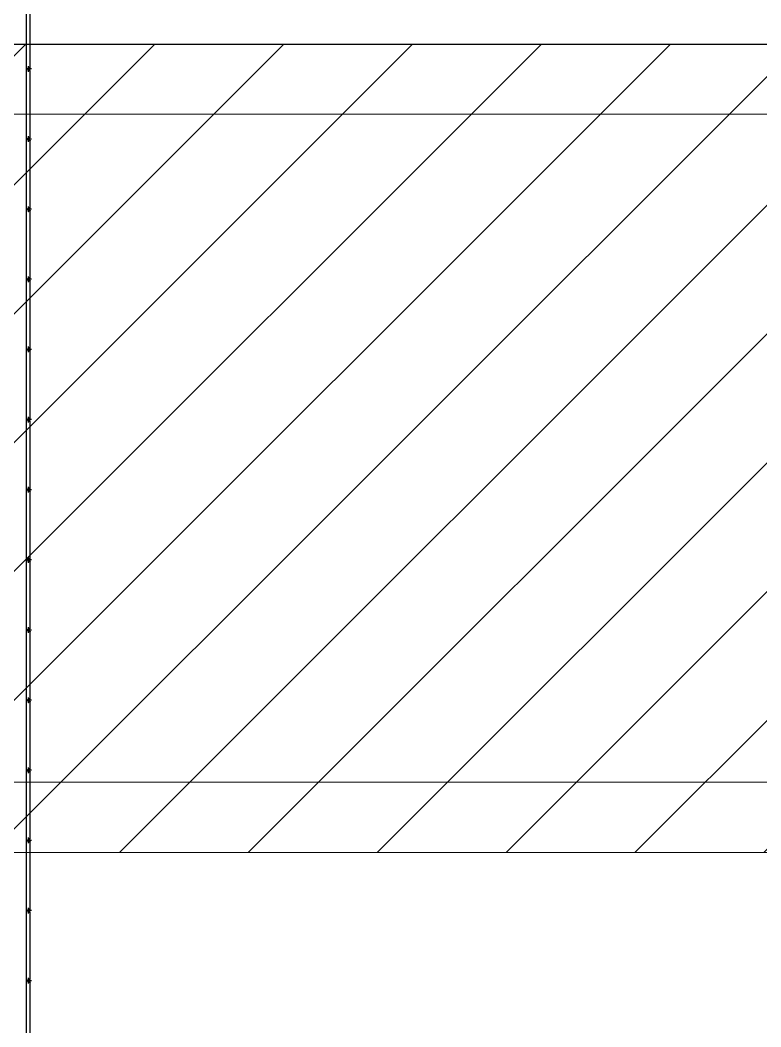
# Model space of a CAD drawing. Extents: x -15449 to 568150, y -1239737 to 53667.
# Drawn here: x 15355.75 to 15364.78, y 7578.45 to 7590.73 of the extents above; entities that cross this region are included whole.
import ezdxf

# ---------------------------------------------------------------- set-up
doc = ezdxf.new("R2010")
doc.units = 0
doc.header["$LTSCALE"] = 8
doc.linetypes.add('X-F10A-LAY-S0-00-ASITE-001_EXTG_ROOF$0$X-IMFT-ROAD$0$HIDDEN2', pattern=[0.1875, 0.125, -0.0625])
doc.layers.get('0').update_dxf_attribs({"color": 1, "linetype": 'CONTINUOUS'})
doc.layers.add('A-REV-5', color=7, linetype='CONTINUOUS', true_color=0xff2300)
doc.layers.add('KEY PLANE', color=8, linetype='CONTINUOUS')
doc.layers.add('Title Blocks', color=255, linetype='CONTINUOUS', lineweight=9)

# ---------------------------------------------------------------- blocks, each defined once
blk = doc.blocks.new('key plane')
at = {"layer": 'A-REV-5'}
h = blk.add_hatch(dxfattribs=at)
h.set_pattern_fill('ANSI31', color=256, scale=1022.490742)
h.set_pattern_definition([(44.999975, (-22981930.2, -2451526), (-2295.5562, 2295.5582), [])])
h.paths.add_polyline_path([(64439, -108112), (107279, -108112), (107279, -136911), (64439, -136911)])
at = {"layer": 'KEY PLANE'}
h = blk.add_hatch(dxfattribs=at)
h.set_pattern_fill('ANSI31', color=256, angle=90, style=0)
h.set_pattern_definition([(134.999977, (72089.4248, -118769.8707), (-2.2450649, -2.2450631), [])])
h.paths.add_polyline_path([(66432, -109021), (66432, -109016, -0.856349), (66432, -108952), (66432, -108947, 0.874475)])
h.paths.add_polyline_path([(66442, -108947, 0.033445), (66437, -108946, 0.033445), (66432, -108947), (66432, -108952, -0.038634), (66437, -108951, -0.038634), (66442, -108952)])
h.paths.add_polyline_path([(66442, -108947), (66442, -108952, -0.856349), (66442, -109016), (66442, -109021, 0.874475)])
h.paths.add_polyline_path([(66437, -109021, 0.033445), (66442, -109021), (66442, -109016, -0.038634), (66437, -109016, -0.038634), (66432, -109016), (66432, -109021, 0.033445)])
h = blk.add_hatch(dxfattribs=at)
h.set_pattern_fill('LINE', color=256, scale=19.990854, style=0)
h.set_pattern_definition([(359.9999768, (50922.4334, -221965.446), (1.01e-06, 2.498856773), [])])
h.paths.add_polyline_path([(66442, -109042, -0.027911), (66442, -109042), (66433, -109042, -0.039501), (66432, -109042), (66432, -109062), (66442, -109062)])
h = blk.add_hatch(dxfattribs=at)
h.set_pattern_fill('ANSI31', color=256, angle=90, style=0)
h.set_pattern_definition([(134.999977, (72089.4238, -121269.8707), (-2.2450649, -2.2450631), [])])
h.paths.add_polyline_path([(66432, -111521), (66432, -111516, -0.856349), (66432, -111452), (66432, -111447, 0.874475)])
h.paths.add_polyline_path([(66442, -111447, 0.033445), (66437, -111446, 0.033445), (66432, -111447), (66432, -111452, -0.038634), (66437, -111451, -0.038634), (66442, -111452)])
h.paths.add_polyline_path([(66442, -111447), (66442, -111452, -0.856349), (66442, -111516), (66442, -111521, 0.874475)])
h.paths.add_polyline_path([(66437, -111521, 0.033445), (66442, -111521), (66442, -111516, -0.038634), (66437, -111516, -0.038634), (66432, -111516), (66432, -111521, 0.033445)])
h = blk.add_hatch(dxfattribs=at)
h.set_pattern_fill('LINE', color=256, scale=19.990854, style=0)
h.set_pattern_definition([(359.9999768, (50922.4324, -224465.446), (1.01e-06, 2.498856773), [])])
h.paths.add_polyline_path([(66442, -111542, -0.027911), (66442, -111542), (66433, -111542, -0.039501), (66432, -111542), (66432, -111562), (66442, -111562)])
h = blk.add_hatch(dxfattribs=at)
h.set_pattern_fill('ANSI31', color=256, angle=90, style=0)
h.set_pattern_definition([(134.999977, (72089.4228, -123769.8707), (-2.2450649, -2.2450631), [])])
h.paths.add_polyline_path([(66432, -114021), (66432, -114016, -0.856349), (66432, -113952), (66432, -113947, 0.874475)])
h.paths.add_polyline_path([(66442, -113947, 0.033445), (66437, -113946, 0.033445), (66432, -113947), (66432, -113952, -0.038634), (66437, -113951, -0.038634), (66442, -113952)])
h.paths.add_polyline_path([(66442, -113947), (66442, -113952, -0.856349), (66442, -114016), (66442, -114021, 0.874475)])
h.paths.add_polyline_path([(66437, -114021, 0.033445), (66442, -114021), (66442, -114016, -0.038634), (66437, -114016, -0.038634), (66432, -114016), (66432, -114021, 0.033445)])
h = blk.add_hatch(dxfattribs=at)
h.set_pattern_fill('LINE', color=256, scale=19.990854, style=0)
h.set_pattern_definition([(359.9999768, (50922.4314, -226965.446), (1.01e-06, 2.498856773), [])])
h.paths.add_polyline_path([(66442, -114042, -0.027911), (66442, -114042), (66433, -114042, -0.039501), (66432, -114042), (66432, -114062), (66442, -114062)])
h = blk.add_hatch(dxfattribs=at)
h.set_pattern_fill('ANSI31', color=256, angle=90, style=0)
h.set_pattern_definition([(134.999977, (72089.4218, -126269.8707), (-2.2450649, -2.2450631), [])])
h.paths.add_polyline_path([(66432, -116521), (66432, -116516, -0.856349), (66432, -116452), (66432, -116447, 0.874475)])
h.paths.add_polyline_path([(66442, -116447, 0.033445), (66437, -116446, 0.033445), (66432, -116447), (66432, -116452, -0.038634), (66437, -116451, -0.038634), (66442, -116452)])
h.paths.add_polyline_path([(66442, -116447), (66442, -116452, -0.856349), (66442, -116516), (66442, -116521, 0.874475)])
h.paths.add_polyline_path([(66437, -116521, 0.033445), (66442, -116521), (66442, -116516, -0.038634), (66437, -116516, -0.038634), (66432, -116516), (66432, -116521, 0.033445)])
h = blk.add_hatch(dxfattribs=at)
h.set_pattern_fill('LINE', color=256, scale=19.990854, style=0)
h.set_pattern_definition([(359.9999768, (50922.4304, -229465.446), (1.01e-06, 2.498856773), [])])
h.paths.add_polyline_path([(66442, -116542, -0.027911), (66442, -116542), (66433, -116542, -0.039501), (66432, -116542), (66432, -116562), (66442, -116562)])
h = blk.add_hatch(dxfattribs=at)
h.set_pattern_fill('ANSI31', color=256, angle=90, style=0)
h.set_pattern_definition([(134.999977, (72089.4208, -128769.8707), (-2.2450649, -2.2450631), [])])
h.paths.add_polyline_path([(66432, -119021), (66432, -119016, -0.856349), (66432, -118952), (66432, -118947, 0.874475)])
h.paths.add_polyline_path([(66442, -118947, 0.033445), (66437, -118946, 0.033445), (66432, -118947), (66432, -118952, -0.038634), (66437, -118951, -0.038634), (66442, -118952)])
h.paths.add_polyline_path([(66442, -118947), (66442, -118952, -0.856349), (66442, -119016), (66442, -119021, 0.874475)])
h.paths.add_polyline_path([(66437, -119021, 0.033445), (66442, -119021), (66442, -119016, -0.038634), (66437, -119016, -0.038634), (66432, -119016), (66432, -119021, 0.033445)])
h = blk.add_hatch(dxfattribs=at)
h.set_pattern_fill('LINE', color=256, scale=19.990854, style=0)
h.set_pattern_definition([(359.9999768, (50922.4294, -231965.446), (1.01e-06, 2.498856773), [])])
h.paths.add_polyline_path([(66442, -119042, -0.027911), (66442, -119042), (66433, -119042, -0.039501), (66432, -119042), (66432, -119062), (66442, -119062)])
h = blk.add_hatch(dxfattribs=at)
h.set_pattern_fill('ANSI31', color=256, angle=90, style=0)
h.set_pattern_definition([(134.999977, (72089.4197, -131269.8707), (-2.2450649, -2.2450631), [])])
h.paths.add_polyline_path([(66432, -121521), (66432, -121516, -0.856349), (66432, -121452), (66432, -121447, 0.874475)])
h.paths.add_polyline_path([(66442, -121447, 0.033445), (66437, -121446, 0.033445), (66432, -121447), (66432, -121452, -0.038634), (66437, -121451, -0.038634), (66442, -121452)])
h.paths.add_polyline_path([(66442, -121447), (66442, -121452, -0.856349), (66442, -121516), (66442, -121521, 0.874475)])
h.paths.add_polyline_path([(66437, -121521, 0.033445), (66442, -121521), (66442, -121516, -0.038634), (66437, -121516, -0.038634), (66432, -121516), (66432, -121521, 0.033445)])
h = blk.add_hatch(dxfattribs=at)
h.set_pattern_fill('LINE', color=256, scale=19.990854, style=0)
h.set_pattern_definition([(359.9999768, (50922.4283, -234465.446), (1.01e-06, 2.498856773), [])])
h.paths.add_polyline_path([(66442, -121542, -0.027911), (66442, -121542), (66433, -121542, -0.039501), (66432, -121542), (66432, -121562), (66442, -121562)])
h = blk.add_hatch(dxfattribs=at)
h.set_pattern_fill('ANSI31', color=256, angle=90, style=0)
h.set_pattern_definition([(134.999977, (72089.4187, -133769.8707), (-2.2450649, -2.2450631), [])])
h.paths.add_polyline_path([(66432, -124021), (66432, -124016, -0.856349), (66432, -123952), (66432, -123947, 0.874475)])
h.paths.add_polyline_path([(66442, -123947, 0.033445), (66437, -123946, 0.033445), (66432, -123947), (66432, -123952, -0.038634), (66437, -123951, -0.038634), (66442, -123952)])
h.paths.add_polyline_path([(66442, -123947), (66442, -123952, -0.856349), (66442, -124016), (66442, -124021, 0.874475)])
h.paths.add_polyline_path([(66437, -124021, 0.033445), (66442, -124021), (66442, -124016, -0.038634), (66437, -124016, -0.038634), (66432, -124016), (66432, -124021, 0.033445)])
h = blk.add_hatch(dxfattribs=at)
h.set_pattern_fill('LINE', color=256, scale=19.990854, style=0)
h.set_pattern_definition([(359.9999768, (50922.4273, -236965.446), (1.01e-06, 2.498856773), [])])
h.paths.add_polyline_path([(66442, -124042, -0.027911), (66442, -124042), (66433, -124042, -0.039501), (66432, -124042), (66432, -124062), (66442, -124062)])
h = blk.add_hatch(dxfattribs=at)
h.set_pattern_fill('ANSI31', color=256, angle=90, style=0)
h.set_pattern_definition([(134.999977, (72089.4177, -136269.8707), (-2.2450649, -2.2450631), [])])
h.paths.add_polyline_path([(66432, -126521), (66432, -126516, -0.856349), (66432, -126452), (66432, -126447, 0.874475)])
h.paths.add_polyline_path([(66442, -126447, 0.033445), (66437, -126446, 0.033445), (66432, -126447), (66432, -126452, -0.038634), (66437, -126451, -0.038634), (66442, -126452)])
h.paths.add_polyline_path([(66442, -126447), (66442, -126452, -0.856349), (66442, -126516), (66442, -126521, 0.874475)])
h.paths.add_polyline_path([(66437, -126521, 0.033445), (66442, -126521), (66442, -126516, -0.038634), (66437, -126516, -0.038634), (66432, -126516), (66432, -126521, 0.033445)])
h = blk.add_hatch(dxfattribs=at)
h.set_pattern_fill('LINE', color=256, scale=19.990854, style=0)
h.set_pattern_definition([(359.9999768, (50922.4263, -239465.446), (1.01e-06, 2.498856773), [])])
h.paths.add_polyline_path([(66442, -126542, -0.027911), (66442, -126542), (66433, -126542, -0.039501), (66432, -126542), (66432, -126562), (66442, -126562)])
h = blk.add_hatch(dxfattribs=at)
h.set_pattern_fill('ANSI31', color=256, angle=90, style=0)
h.set_pattern_definition([(134.999977, (72089.4167, -138769.8707), (-2.2450649, -2.2450631), [])])
h.paths.add_polyline_path([(66432, -129021), (66432, -129016, -0.856349), (66432, -128952), (66432, -128947, 0.874475)])
h.paths.add_polyline_path([(66442, -128947, 0.033445), (66437, -128946, 0.033445), (66432, -128947), (66432, -128952, -0.038634), (66437, -128951, -0.038634), (66442, -128952)])
h.paths.add_polyline_path([(66442, -128947), (66442, -128952, -0.856349), (66442, -129016), (66442, -129021, 0.874475)])
h.paths.add_polyline_path([(66437, -129021, 0.033445), (66442, -129021), (66442, -129016, -0.038634), (66437, -129016, -0.038634), (66432, -129016), (66432, -129021, 0.033445)])
h = blk.add_hatch(dxfattribs=at)
h.set_pattern_fill('LINE', color=256, scale=19.990854, style=0)
h.set_pattern_definition([(359.9999768, (50922.4253, -241965.446), (1.01e-06, 2.498856773), [])])
h.paths.add_polyline_path([(66442, -129042, -0.027911), (66442, -129042), (66433, -129042, -0.039501), (66432, -129042), (66432, -129062), (66442, -129062)])
h = blk.add_hatch(dxfattribs=at)
h.set_pattern_fill('ANSI31', color=256, angle=90, style=0)
h.set_pattern_definition([(134.999977, (72089.4157, -141269.8707), (-2.2450649, -2.2450631), [])])
h.paths.add_polyline_path([(66432, -131521), (66432, -131516, -0.856349), (66432, -131452), (66432, -131447, 0.874475)])
h.paths.add_polyline_path([(66442, -131447, 0.033445), (66437, -131446, 0.033445), (66432, -131447), (66432, -131452, -0.038634), (66437, -131451, -0.038634), (66442, -131452)])
h.paths.add_polyline_path([(66442, -131447), (66442, -131452, -0.856349), (66442, -131516), (66442, -131521, 0.874475)])
h.paths.add_polyline_path([(66437, -131521, 0.033445), (66442, -131521), (66442, -131516, -0.038634), (66437, -131516, -0.038634), (66432, -131516), (66432, -131521, 0.033445)])
h = blk.add_hatch(dxfattribs=at)
h.set_pattern_fill('LINE', color=256, scale=19.990854, style=0)
h.set_pattern_definition([(359.9999768, (50922.4243, -244465.446), (1.01e-06, 2.498856773), [])])
h.paths.add_polyline_path([(66442, -131542, -0.027911), (66442, -131542), (66433, -131542, -0.039501), (66432, -131542), (66432, -131562), (66442, -131562)])
h = blk.add_hatch(dxfattribs=at)
h.set_pattern_fill('ANSI31', color=256, angle=90, style=0)
h.set_pattern_definition([(134.999977, (72089.4146, -143769.8707), (-2.2450649, -2.2450631), [])])
h.paths.add_polyline_path([(66432, -134021), (66432, -134016, -0.856349), (66432, -133952), (66432, -133947, 0.874475)])
h.paths.add_polyline_path([(66442, -133947, 0.033445), (66437, -133946, 0.033445), (66432, -133947), (66432, -133952, -0.038634), (66437, -133951, -0.038634), (66442, -133952)])
h.paths.add_polyline_path([(66442, -133947), (66442, -133952, -0.856349), (66442, -134016), (66442, -134021, 0.874475)])
h.paths.add_polyline_path([(66437, -134021, 0.033445), (66442, -134021), (66442, -134016, -0.038634), (66437, -134016, -0.038634), (66432, -134016), (66432, -134021, 0.033445)])
h = blk.add_hatch(dxfattribs=at)
h.set_pattern_fill('LINE', color=256, scale=19.990854, style=0)
h.set_pattern_definition([(359.9999768, (50922.4232, -246965.446), (1.01e-06, 2.498856773), [])])
h.paths.add_polyline_path([(66442, -134042, -0.027911), (66442, -134042), (66433, -134042, -0.039501), (66432, -134042), (66432, -134062), (66442, -134062)])
h = blk.add_hatch(dxfattribs=at)
h.set_pattern_fill('ANSI31', color=256, angle=90, style=0)
h.set_pattern_definition([(134.999977, (72089.4136, -146269.8707), (-2.2450649, -2.2450631), [])])
h.paths.add_polyline_path([(66432, -136521), (66432, -136516, -0.856349), (66432, -136452), (66432, -136447, 0.874475)])
h.paths.add_polyline_path([(66442, -136447, 0.033445), (66437, -136446, 0.033445), (66432, -136447), (66432, -136452, -0.038634), (66437, -136451, -0.038634), (66442, -136452)])
h.paths.add_polyline_path([(66442, -136447), (66442, -136452, -0.856349), (66442, -136516), (66442, -136521, 0.874475)])
h.paths.add_polyline_path([(66437, -136521, 0.033445), (66442, -136521), (66442, -136516, -0.038634), (66437, -136516, -0.038634), (66432, -136516), (66432, -136521, 0.033445)])
h = blk.add_hatch(dxfattribs=at)
h.set_pattern_fill('LINE', color=256, scale=19.990854, style=0)
h.set_pattern_definition([(359.9999768, (50922.4222, -249465.446), (1.01e-06, 2.498856773), [])])
h.paths.add_polyline_path([(66442, -136542, -0.027911), (66442, -136542), (66433, -136542, -0.039501), (66432, -136542), (66432, -136562), (66442, -136562)])
h = blk.add_hatch(dxfattribs=at)
h.set_pattern_fill('ANSI31', color=256, angle=90, style=0)
h.set_pattern_definition([(134.999977, (72089.4126, -148769.8707), (-2.2450649, -2.2450631), [])])
h.paths.add_polyline_path([(66432, -139021), (66432, -139016, -0.856349), (66432, -138952), (66432, -138947, 0.874475)])
h.paths.add_polyline_path([(66442, -138947, 0.033445), (66437, -138946, 0.033445), (66432, -138947), (66432, -138952, -0.038634), (66437, -138951, -0.038634), (66442, -138952)])
h.paths.add_polyline_path([(66442, -138947), (66442, -138952, -0.856349), (66442, -139016), (66442, -139021, 0.874475)])
h.paths.add_polyline_path([(66437, -139021, 0.033445), (66442, -139021), (66442, -139016, -0.038634), (66437, -139016, -0.038634), (66432, -139016), (66432, -139021, 0.033445)])
h = blk.add_hatch(dxfattribs=at)
h.set_pattern_fill('LINE', color=256, scale=19.990854, style=0)
h.set_pattern_definition([(359.9999768, (50922.4212, -251965.446), (1.01e-06, 2.498856773), [])])
h.paths.add_polyline_path([(66442, -139042, -0.027911), (66442, -139042), (66433, -139042, -0.039501), (66432, -139042), (66432, -139062), (66442, -139062)])
h = blk.add_hatch(dxfattribs=at)
h.set_pattern_fill('ANSI31', color=256, angle=90, style=0)
h.set_pattern_definition([(134.999977, (72089.4116, -151269.8707), (-2.2450649, -2.2450631), [])])
h.paths.add_polyline_path([(66432, -141521), (66432, -141516, -0.856349), (66432, -141452), (66432, -141447, 0.874475)])
h.paths.add_polyline_path([(66442, -141447, 0.033445), (66437, -141446, 0.033445), (66432, -141447), (66432, -141452, -0.038634), (66437, -141451, -0.038634), (66442, -141452)])
h.paths.add_polyline_path([(66442, -141447), (66442, -141452, -0.856349), (66442, -141516), (66442, -141521, 0.874475)])
h.paths.add_polyline_path([(66437, -141521, 0.033445), (66442, -141521), (66442, -141516, -0.038634), (66437, -141516, -0.038634), (66432, -141516), (66432, -141521, 0.033445)])
h = blk.add_hatch(dxfattribs=at)
h.set_pattern_fill('LINE', color=256, scale=19.990854, style=0)
h.set_pattern_definition([(359.9999768, (50922.4202, -254465.446), (1.01e-06, 2.498856773), [])])
h.paths.add_polyline_path([(66442, -141542, -0.027911), (66442, -141542), (66433, -141542, -0.039501), (66432, -141542), (66432, -141562), (66442, -141562)])
at = {"elevation": -113027}
for points in [[(20879, -108110), (155279, -108110), (164316, -108320), (167864, -136901), (107279, -136910), (20879, -136910)], [(26879, -136911), (107279, -136911), (107279, -108101), (97679, -108101), (97679, -108101), (68879, -108101), (68879, -108101), (26879, -108101)], [(26879, -108101), (107279, -108101), (107279, -136911), (26879, -136911)], [(64439, -108104), (107279, -108104), (107279, -136911), (64439, -136911)], [(64439, -108112), (107279, -108112), (107279, -136911), (64439, -136911)], [(26879, -110601), (107279, -110599), (107279, -134408), (26879, -134411)]]:
    blk.add_lwpolyline(points, close=True, dxfattribs=at)
at = {"layer": 'KEY PLANE'}
for p, q in [((66482, -106536, -113027), (66482, -108931, -113027)), ((66487, -106536, -113027), (66487, -108932, -113027)), ((66425, -108939, -113027), (66482, -108939, -113027)), ((66425, -109029, -113027), (66482, -109029, -113027)), ((66430, -108928, -113027), (66430, -108931, -113027)), ((66444, -108931, -113027), (66430, -108931, -113027)), ((66444, -109036, -113027), (66430, -109036, -113027)), ((66430, -109040, -113027), (66430, -109036, -113027)), ((66443, -108926, -113027), (66432, -108926, -113027)), ((66432, -108946, -113027), (66432, -109021, -113027)), ((66432, -109062, -113027), (66432, -109042, -113027)), ((66442, -109042, -113027), (66432, -109042, -113027)), ((66442, -109062, -113027), (66432, -109062, -113027)), ((66434, -108928, -113027), (66434, -108931, -113027)), ((66434, -109040, -113027), (66434, -109036, -113027)), ((66440, -108928, -113027), (66440, -108931, -113027)), ((66440, -109040, -113027), (66440, -109036, -113027)), ((66442, -108946, -113027), (66442, -109021, -113027)), ((66442, -109062, -113027), (66442, -109042, -113027)), ((66444, -108931, -113027), (66444, -108928, -113027)), ((66444, -109036, -113027), (66444, -109040, -113027)), ((66482, -109036, -113027), (66482, -111431, -113027)), ((66487, -109036, -113027), (66487, -111432, -113027)), ((66425, -111439, -113027), (66482, -111439, -113027)), ((66425, -111529, -113027), (66482, -111529, -113027)), ((66430, -111428, -113027), (66430, -111431, -113027)), ((66444, -111431, -113027), (66430, -111431, -113027)), ((66444, -111536, -113027), (66430, -111536, -113027)), ((66430, -111540, -113027), (66430, -111536, -113027)), ((66443, -111426, -113027), (66432, -111426, -113027)), ((66432, -111446, -113027), (66432, -111521, -113027)), ((66432, -111562, -113027), (66432, -111542, -113027)), ((66442, -111542, -113027), (66432, -111542, -113027)), ((66442, -111562, -113027), (66432, -111562, -113027)), ((66434, -111428, -113027), (66434, -111431, -113027)), ((66434, -111540, -113027), (66434, -111536, -113027)), ((66440, -111428, -113027), (66440, -111431, -113027)), ((66440, -111540, -113027), (66440, -111536, -113027)), ((66442, -111446, -113027), (66442, -111521, -113027)), ((66442, -111562, -113027), (66442, -111542, -113027)), ((66444, -111431, -113027), (66444, -111428, -113027)), ((66444, -111536, -113027), (66444, -111540, -113027)), ((66482, -111536, -113027), (66482, -113931, -113027)), ((66487, -111536, -113027), (66487, -113932, -113027)), ((66425, -113939, -113027), (66482, -113939, -113027)), ((66425, -114029, -113027), (66482, -114029, -113027)), ((66430, -113928, -113027), (66430, -113931, -113027)), ((66444, -113931, -113027), (66430, -113931, -113027)), ((66444, -114036, -113027), (66430, -114036, -113027)), ((66430, -114040, -113027), (66430, -114036, -113027)), ((66443, -113926, -113027), (66432, -113926, -113027)), ((66432, -113946, -113027), (66432, -114021, -113027)), ((66432, -114062, -113027), (66432, -114042, -113027)), ((66442, -114042, -113027), (66432, -114042, -113027)), ((66442, -114062, -113027), (66432, -114062, -113027)), ((66434, -113928, -113027), (66434, -113931, -113027)), ((66434, -114040, -113027), (66434, -114036, -113027)), ((66440, -113928, -113027), (66440, -113931, -113027)), ((66440, -114040, -113027), (66440, -114036, -113027)), ((66442, -113946, -113027), (66442, -114021, -113027)), ((66442, -114062, -113027), (66442, -114042, -113027)), ((66444, -113931, -113027), (66444, -113928, -113027)), ((66444, -114036, -113027), (66444, -114040, -113027)), ((66482, -114036, -113027), (66482, -116431, -113027)), ((66487, -114036, -113027), (66487, -116432, -113027)), ((66425, -116439, -113027), (66482, -116439, -113027)), ((66425, -116529, -113027), (66482, -116529, -113027)), ((66430, -116428, -113027), (66430, -116431, -113027)), ((66444, -116431, -113027), (66430, -116431, -113027)), ((66444, -116536, -113027), (66430, -116536, -113027)), ((66430, -116540, -113027), (66430, -116536, -113027)), ((66443, -116426, -113027), (66432, -116426, -113027)), ((66432, -116446, -113027), (66432, -116521, -113027)), ((66432, -116562, -113027), (66432, -116542, -113027)), ((66442, -116542, -113027), (66432, -116542, -113027)), ((66442, -116562, -113027), (66432, -116562, -113027)), ((66434, -116428, -113027), (66434, -116431, -113027)), ((66434, -116540, -113027), (66434, -116536, -113027)), ((66440, -116428, -113027), (66440, -116431, -113027)), ((66440, -116540, -113027), (66440, -116536, -113027)), ((66442, -116446, -113027), (66442, -116521, -113027)), ((66442, -116562, -113027), (66442, -116542, -113027)), ((66444, -116431, -113027), (66444, -116428, -113027)), ((66444, -116536, -113027), (66444, -116540, -113027)), ((66482, -116536, -113027), (66482, -118931, -113027)), ((66487, -116536, -113027), (66487, -118932, -113027)), ((66425, -118939, -113027), (66482, -118939, -113027)), ((66425, -119029, -113027), (66482, -119029, -113027)), ((66430, -118928, -113027), (66430, -118931, -113027)), ((66444, -118931, -113027), (66430, -118931, -113027)), ((66444, -119036, -113027), (66430, -119036, -113027)), ((66430, -119040, -113027), (66430, -119036, -113027)), ((66443, -118926, -113027), (66432, -118926, -113027)), ((66432, -118946, -113027), (66432, -119021, -113027)), ((66432, -119062, -113027), (66432, -119042, -113027)), ((66442, -119042, -113027), (66432, -119042, -113027)), ((66442, -119062, -113027), (66432, -119062, -113027)), ((66434, -118928, -113027), (66434, -118931, -113027)), ((66434, -119040, -113027), (66434, -119036, -113027)), ((66440, -118928, -113027), (66440, -118931, -113027)), ((66440, -119040, -113027), (66440, -119036, -113027)), ((66442, -118946, -113027), (66442, -119021, -113027)), ((66442, -119062, -113027), (66442, -119042, -113027)), ((66444, -118931, -113027), (66444, -118928, -113027)), ((66444, -119036, -113027), (66444, -119040, -113027)), ((66482, -119036, -113027), (66482, -121431, -113027)), ((66487, -119036, -113027), (66487, -121432, -113027)), ((66425, -121439, -113027), (66482, -121439, -113027)), ((66425, -121529, -113027), (66482, -121529, -113027)), ((66430, -121428, -113027), (66430, -121431, -113027)), ((66444, -121431, -113027), (66430, -121431, -113027)), ((66444, -121536, -113027), (66430, -121536, -113027)), ((66430, -121540, -113027), (66430, -121536, -113027)), ((66443, -121426, -113027), (66432, -121426, -113027)), ((66432, -121446, -113027), (66432, -121521, -113027)), ((66432, -121562, -113027), (66432, -121542, -113027)), ((66442, -121542, -113027), (66432, -121542, -113027)), ((66442, -121562, -113027), (66432, -121562, -113027)), ((66434, -121428, -113027), (66434, -121431, -113027)), ((66434, -121540, -113027), (66434, -121536, -113027)), ((66440, -121428, -113027), (66440, -121431, -113027)), ((66440, -121540, -113027), (66440, -121536, -113027)), ((66442, -121446, -113027), (66442, -121521, -113027)), ((66442, -121562, -113027), (66442, -121542, -113027)), ((66444, -121431, -113027), (66444, -121428, -113027)), ((66444, -121536, -113027), (66444, -121540, -113027)), ((66482, -121536, -113027), (66482, -123931, -113027)), ((66487, -121536, -113027), (66487, -123932, -113027)), ((66425, -123939, -113027), (66482, -123939, -113027)), ((66425, -124029, -113027), (66482, -124029, -113027)), ((66430, -123928, -113027), (66430, -123931, -113027)), ((66444, -123931, -113027), (66430, -123931, -113027)), ((66444, -124036, -113027), (66430, -124036, -113027)), ((66430, -124040, -113027), (66430, -124036, -113027)), ((66443, -123926, -113027), (66432, -123926, -113027)), ((66432, -123946, -113027), (66432, -124021, -113027)), ((66432, -124062, -113027), (66432, -124042, -113027)), ((66442, -124042, -113027), (66432, -124042, -113027)), ((66442, -124062, -113027), (66432, -124062, -113027)), ((66434, -123928, -113027), (66434, -123931, -113027)), ((66434, -124040, -113027), (66434, -124036, -113027)), ((66440, -123928, -113027), (66440, -123931, -113027)), ((66440, -124040, -113027), (66440, -124036, -113027)), ((66442, -123946, -113027), (66442, -124021, -113027)), ((66442, -124062, -113027), (66442, -124042, -113027)), ((66444, -123931, -113027), (66444, -123928, -113027)), ((66444, -124036, -113027), (66444, -124040, -113027)), ((66482, -124036, -113027), (66482, -126431, -113027)), ((66487, -124036, -113027), (66487, -126432, -113027)), ((66425, -126439, -113027), (66482, -126439, -113027)), ((66425, -126529, -113027), (66482, -126529, -113027)), ((66430, -126428, -113027), (66430, -126431, -113027)), ((66444, -126431, -113027), (66430, -126431, -113027)), ((66444, -126536, -113027), (66430, -126536, -113027)), ((66430, -126540, -113027), (66430, -126536, -113027)), ((66443, -126426, -113027), (66432, -126426, -113027)), ((66432, -126446, -113027), (66432, -126521, -113027)), ((66432, -126562, -113027), (66432, -126542, -113027)), ((66442, -126542, -113027), (66432, -126542, -113027)), ((66442, -126562, -113027), (66432, -126562, -113027)), ((66434, -126428, -113027), (66434, -126431, -113027)), ((66434, -126540, -113027), (66434, -126536, -113027)), ((66440, -126428, -113027), (66440, -126431, -113027)), ((66440, -126540, -113027), (66440, -126536, -113027)), ((66442, -126446, -113027), (66442, -126521, -113027)), ((66442, -126562, -113027), (66442, -126542, -113027)), ((66444, -126431, -113027), (66444, -126428, -113027)), ((66444, -126536, -113027), (66444, -126540, -113027)), ((66482, -126536, -113027), (66482, -128931, -113027)), ((66487, -126536, -113027), (66487, -128932, -113027)), ((66425, -128939, -113027), (66482, -128939, -113027)), ((66425, -129029, -113027), (66482, -129029, -113027)), ((66430, -128928, -113027), (66430, -128931, -113027)), ((66444, -128931, -113027), (66430, -128931, -113027)), ((66444, -129036, -113027), (66430, -129036, -113027)), ((66430, -129040, -113027), (66430, -129036, -113027)), ((66443, -128926, -113027), (66432, -128926, -113027)), ((66432, -128946, -113027), (66432, -129021, -113027)), ((66432, -129062, -113027), (66432, -129042, -113027)), ((66442, -129042, -113027), (66432, -129042, -113027)), ((66442, -129062, -113027), (66432, -129062, -113027)), ((66434, -128928, -113027), (66434, -128931, -113027)), ((66434, -129040, -113027), (66434, -129036, -113027)), ((66440, -128928, -113027), (66440, -128931, -113027)), ((66440, -129040, -113027), (66440, -129036, -113027)), ((66442, -128946, -113027), (66442, -129021, -113027)), ((66442, -129062, -113027), (66442, -129042, -113027)), ((66444, -128931, -113027), (66444, -128928, -113027)), ((66444, -129036, -113027), (66444, -129040, -113027)), ((66482, -129036, -113027), (66482, -131431, -113027)), ((66487, -129036, -113027), (66487, -131432, -113027)), ((66425, -131439, -113027), (66482, -131439, -113027)), ((66425, -131529, -113027), (66482, -131529, -113027)), ((66430, -131428, -113027), (66430, -131431, -113027)), ((66444, -131431, -113027), (66430, -131431, -113027)), ((66444, -131536, -113027), (66430, -131536, -113027)), ((66430, -131540, -113027), (66430, -131536, -113027)), ((66443, -131426, -113027), (66432, -131426, -113027)), ((66432, -131446, -113027), (66432, -131521, -113027)), ((66432, -131562, -113027), (66432, -131542, -113027)), ((66442, -131542, -113027), (66432, -131542, -113027)), ((66442, -131562, -113027), (66432, -131562, -113027)), ((66434, -131428, -113027), (66434, -131431, -113027)), ((66434, -131540, -113027), (66434, -131536, -113027)), ((66440, -131428, -113027), (66440, -131431, -113027)), ((66440, -131540, -113027), (66440, -131536, -113027)), ((66442, -131446, -113027), (66442, -131521, -113027)), ((66442, -131562, -113027), (66442, -131542, -113027)), ((66444, -131431, -113027), (66444, -131428, -113027)), ((66444, -131536, -113027), (66444, -131540, -113027)), ((66482, -131536, -113027), (66482, -133931, -113027)), ((66487, -131536, -113027), (66487, -133932, -113027)), ((66425, -133939, -113027), (66482, -133939, -113027)), ((66425, -134029, -113027), (66482, -134029, -113027)), ((66430, -133928, -113027), (66430, -133931, -113027)), ((66444, -133931, -113027), (66430, -133931, -113027)), ((66444, -134036, -113027), (66430, -134036, -113027)), ((66430, -134040, -113027), (66430, -134036, -113027)), ((66443, -133926, -113027), (66432, -133926, -113027)), ((66432, -133946, -113027), (66432, -134021, -113027)), ((66432, -134062, -113027), (66432, -134042, -113027)), ((66442, -134042, -113027), (66432, -134042, -113027)), ((66442, -134062, -113027), (66432, -134062, -113027)), ((66434, -133928, -113027), (66434, -133931, -113027)), ((66434, -134040, -113027), (66434, -134036, -113027)), ((66440, -133928, -113027), (66440, -133931, -113027)), ((66440, -134040, -113027), (66440, -134036, -113027)), ((66442, -133946, -113027), (66442, -134021, -113027)), ((66442, -134062, -113027), (66442, -134042, -113027)), ((66444, -133931, -113027), (66444, -133928, -113027)), ((66444, -134036, -113027), (66444, -134040, -113027)), ((66482, -134036, -113027), (66482, -136431, -113027)), ((66487, -134036, -113027), (66487, -136432, -113027)), ((66425, -136439, -113027), (66482, -136439, -113027)), ((66425, -136529, -113027), (66482, -136529, -113027)), ((66430, -136428, -113027), (66430, -136431, -113027)), ((66444, -136431, -113027), (66430, -136431, -113027)), ((66444, -136536, -113027), (66430, -136536, -113027)), ((66430, -136540, -113027), (66430, -136536, -113027)), ((66443, -136426, -113027), (66432, -136426, -113027)), ((66432, -136446, -113027), (66432, -136521, -113027)), ((66432, -136562, -113027), (66432, -136542, -113027)), ((66442, -136542, -113027), (66432, -136542, -113027)), ((66442, -136562, -113027), (66432, -136562, -113027)), ((66434, -136428, -113027), (66434, -136431, -113027)), ((66434, -136540, -113027), (66434, -136536, -113027)), ((66440, -136428, -113027), (66440, -136431, -113027)), ((66440, -136540, -113027), (66440, -136536, -113027)), ((66442, -136446, -113027), (66442, -136521, -113027)), ((66442, -136562, -113027), (66442, -136542, -113027)), ((66444, -136431, -113027), (66444, -136428, -113027)), ((66444, -136536, -113027), (66444, -136540, -113027)), ((66482, -136536, -113027), (66482, -138931, -113027)), ((66487, -136536, -113027), (66487, -138932, -113027)), ((66425, -138939, -113027), (66482, -138939, -113027)), ((66425, -139029, -113027), (66482, -139029, -113027)), ((66430, -138928, -113027), (66430, -138931, -113027)), ((66444, -138931, -113027), (66430, -138931, -113027)), ((66444, -139036, -113027), (66430, -139036, -113027)), ((66430, -139040, -113027), (66430, -139036, -113027)), ((66443, -138926, -113027), (66432, -138926, -113027)), ((66432, -138946, -113027), (66432, -139021, -113027)), ((66432, -139062, -113027), (66432, -139042, -113027)), ((66442, -139042, -113027), (66432, -139042, -113027)), ((66442, -139062, -113027), (66432, -139062, -113027)), ((66434, -138928, -113027), (66434, -138931, -113027)), ((66434, -139040, -113027), (66434, -139036, -113027)), ((66440, -138928, -113027), (66440, -138931, -113027)), ((66440, -139040, -113027), (66440, -139036, -113027)), ((66442, -138946, -113027), (66442, -139021, -113027)), ((66442, -139062, -113027), (66442, -139042, -113027)), ((66444, -138931, -113027), (66444, -138928, -113027)), ((66444, -139036, -113027), (66444, -139040, -113027)), ((66482, -139036, -113027), (66482, -141431, -113027)), ((66487, -139036, -113027), (66487, -141432, -113027)), ((66425, -141439, -113027), (66482, -141439, -113027)), ((66425, -141529, -113027), (66482, -141529, -113027)), ((66430, -141428, -113027), (66430, -141431, -113027)), ((66444, -141431, -113027), (66430, -141431, -113027)), ((66444, -141536, -113027), (66430, -141536, -113027)), ((66430, -141540, -113027), (66430, -141536, -113027)), ((66443, -141426, -113027), (66432, -141426, -113027)), ((66432, -141446, -113027), (66432, -141521, -113027)), ((66432, -141562, -113027), (66432, -141542, -113027)), ((66442, -141542, -113027), (66432, -141542, -113027)), ((66442, -141562, -113027), (66432, -141562, -113027)), ((66434, -141428, -113027), (66434, -141431, -113027)), ((66434, -141540, -113027), (66434, -141536, -113027)), ((66440, -141428, -113027), (66440, -141431, -113027)), ((66440, -141540, -113027), (66440, -141536, -113027)), ((66442, -141446, -113027), (66442, -141521, -113027)), ((66442, -141562, -113027), (66442, -141542, -113027)), ((66444, -141431, -113027), (66444, -141428, -113027)), ((66444, -141536, -113027), (66444, -141540, -113027)), ((66482, -141536, -113027), (66482, -143931, -113027)), ((66487, -141536, -113027), (66487, -143932, -113027))]:
    blk.add_line(p, q, dxfattribs=at)
at = {"layer": 'KEY PLANE', "linetype": 'X-F10A-LAY-S0-00-ASITE-001_EXTG_ROOF$0$X-IMFT-ROAD$0$HIDDEN2'}
for p, q in [((66537, -108984, -113027), (66337, -108984, -113027)), ((66437, -109084, -113027), (66437, -108884, -113027)), ((66537, -111484, -113027), (66337, -111484, -113027)), ((66437, -111584, -113027), (66437, -111384, -113027)), ((66537, -113984, -113027), (66337, -113984, -113027)), ((66437, -114084, -113027), (66437, -113884, -113027)), ((66537, -116484, -113027), (66337, -116484, -113027)), ((66437, -116584, -113027), (66437, -116384, -113027)), ((66537, -118984, -113027), (66337, -118984, -113027)), ((66437, -119084, -113027), (66437, -118884, -113027)), ((66537, -121484, -113027), (66337, -121484, -113027)), ((66437, -121584, -113027), (66437, -121384, -113027)), ((66537, -123984, -113027), (66337, -123984, -113027)), ((66437, -124084, -113027), (66437, -123884, -113027)), ((66537, -126484, -113027), (66337, -126484, -113027)), ((66437, -126584, -113027), (66437, -126384, -113027)), ((66537, -128984, -113027), (66337, -128984, -113027)), ((66437, -129084, -113027), (66437, -128884, -113027)), ((66537, -131484, -113027), (66337, -131484, -113027)), ((66437, -131584, -113027), (66437, -131384, -113027)), ((66537, -133984, -113027), (66337, -133984, -113027)), ((66437, -134084, -113027), (66437, -133884, -113027)), ((66537, -136484, -113027), (66337, -136484, -113027)), ((66437, -136584, -113027), (66437, -136384, -113027)), ((66537, -138984, -113027), (66337, -138984, -113027)), ((66437, -139084, -113027), (66437, -138884, -113027)), ((66537, -141484, -113027), (66337, -141484, -113027)), ((66437, -141584, -113027), (66437, -141384, -113027))]:
    blk.add_line(p, q, dxfattribs=at)
at = {"layer": 'KEY PLANE', "ltscale": 6, "elevation": -113027}
blk.add_lwpolyline([(66362, -206005), (66362, -51729)], dxfattribs=at)
at = {"layer": 'KEY PLANE', "elevation": -113027}
for points in [[(66485, -108931), (66425, -108931), (66425, -108946), (66485, -108946, 1)], [(66485, -109036), (66425, -109036), (66425, -109021), (66485, -109021, -1)], [(66485, -111431), (66425, -111431), (66425, -111446), (66485, -111446, 1)], [(66485, -111536), (66425, -111536), (66425, -111521), (66485, -111521, -1)], [(66485, -113931), (66425, -113931), (66425, -113946), (66485, -113946, 1)], [(66485, -114036), (66425, -114036), (66425, -114021), (66485, -114021, -1)], [(66485, -116431), (66425, -116431), (66425, -116446), (66485, -116446, 1)], [(66485, -116536), (66425, -116536), (66425, -116521), (66485, -116521, -1)], [(66485, -118931), (66425, -118931), (66425, -118946), (66485, -118946, 1)], [(66485, -119036), (66425, -119036), (66425, -119021), (66485, -119021, -1)], [(66485, -121431), (66425, -121431), (66425, -121446), (66485, -121446, 1)], [(66485, -121536), (66425, -121536), (66425, -121521), (66485, -121521, -1)], [(66485, -123931), (66425, -123931), (66425, -123946), (66485, -123946, 1)], [(66485, -124036), (66425, -124036), (66425, -124021), (66485, -124021, -1)], [(66485, -126431), (66425, -126431), (66425, -126446), (66485, -126446, 1)], [(66485, -126536), (66425, -126536), (66425, -126521), (66485, -126521, -1)], [(66485, -128931), (66425, -128931), (66425, -128946), (66485, -128946, 1)], [(66485, -129036), (66425, -129036), (66425, -129021), (66485, -129021, -1)], [(66485, -131431), (66425, -131431), (66425, -131446), (66485, -131446, 1)], [(66485, -131536), (66425, -131536), (66425, -131521), (66485, -131521, -1)], [(66485, -133931), (66425, -133931), (66425, -133946), (66485, -133946, 1)], [(66485, -134036), (66425, -134036), (66425, -134021), (66485, -134021, -1)], [(66485, -136431), (66425, -136431), (66425, -136446), (66485, -136446, 1)], [(66485, -136536), (66425, -136536), (66425, -136521), (66485, -136521, -1)], [(66485, -138931), (66425, -138931), (66425, -138946), (66485, -138946, 1)], [(66485, -139036), (66425, -139036), (66425, -139021), (66485, -139021, -1)], [(66485, -141431), (66425, -141431), (66425, -141446), (66485, -141446, 1)], [(66485, -141536), (66425, -141536), (66425, -141521), (66485, -141521, -1)]]:
    blk.add_lwpolyline(points, format="xyb", close=True, dxfattribs=at)
at = {"layer": 'KEY PLANE'}
for centre, radius in [((66437, -108984, -113027), 37.5), ((66437, -108984, -113027), 32.5), ((66485, -108939, -113027), 2.5), ((66485, -109029, -113027), 2.5), ((66437, -111484, -113027), 37.5), ((66437, -111484, -113027), 32.5), ((66485, -111439, -113027), 2.5), ((66485, -111529, -113027), 2.5), ((66437, -113984, -113027), 37.5), ((66437, -113984, -113027), 32.5), ((66485, -113939, -113027), 2.5), ((66485, -114029, -113027), 2.5), ((66437, -116484, -113027), 37.5), ((66437, -116484, -113027), 32.5), ((66485, -116439, -113027), 2.5), ((66485, -116529, -113027), 2.5), ((66437, -118984, -113027), 37.5), ((66437, -118984, -113027), 32.5), ((66485, -118939, -113027), 2.5), ((66485, -119029, -113027), 2.5), ((66437, -121484, -113027), 37.5), ((66437, -121484, -113027), 32.5), ((66485, -121439, -113027), 2.5), ((66485, -121529, -113027), 2.5), ((66437, -123984, -113027), 37.5), ((66437, -123984, -113027), 32.5), ((66485, -123939, -113027), 2.5), ((66485, -124029, -113027), 2.5), ((66437, -126484, -113027), 37.5), ((66437, -126484, -113027), 32.5), ((66485, -126439, -113027), 2.5), ((66485, -126529, -113027), 2.5), ((66437, -128984, -113027), 37.5), ((66437, -128984, -113027), 32.5), ((66485, -128939, -113027), 2.5), ((66485, -129029, -113027), 2.5), ((66437, -131484, -113027), 37.5), ((66437, -131484, -113027), 32.5), ((66485, -131439, -113027), 2.5), ((66485, -131529, -113027), 2.5), ((66437, -133984, -113027), 37.5), ((66437, -133984, -113027), 32.5), ((66485, -133939, -113027), 2.5), ((66485, -134029, -113027), 2.5), ((66437, -136484, -113027), 37.5), ((66437, -136484, -113027), 32.5), ((66485, -136439, -113027), 2.5), ((66485, -136529, -113027), 2.5), ((66437, -138984, -113027), 37.5), ((66437, -138984, -113027), 32.5), ((66485, -138939, -113027), 2.5), ((66485, -139029, -113027), 2.5), ((66437, -141484, -113027), 37.5), ((66437, -141484, -113027), 32.5), ((66485, -141439, -113027), 2.5), ((66485, -141529, -113027), 2.5)]:
    blk.add_circle(centre, radius, dxfattribs=at)
for centre, radius, start, end in [((66432, -108928, -113027), 1.95, 359.9271, 179.9271), ((66432, -109040, -113027), 1.95, 180.0729, 0.0729), ((66437, -108929, -113027), 3.49, 106.5671, 152.0863), ((66437, -109039, -113027), 3.49, 207.9137, 253.4328), ((66437, -108929, -113027), 3.49, 27.7679, 73.287), ((66437, -109039, -113027), 3.49, 286.7129, 332.2321), ((66442, -108928, -113027), 1.95, 359.9271, 179.9271), ((66442, -109040, -113027), 1.95, 180.0729, 0.0729), ((66432, -111428, -113027), 1.95, 359.9271, 179.9271), ((66432, -111540, -113027), 1.95, 180.0729, 0.0729), ((66437, -111429, -113027), 3.49, 106.5671, 152.0863), ((66437, -111539, -113027), 3.49, 207.9137, 253.4328), ((66437, -111429, -113027), 3.49, 27.7679, 73.287), ((66437, -111539, -113027), 3.49, 286.7129, 332.2321), ((66442, -111428, -113027), 1.95, 359.9271, 179.9271), ((66442, -111540, -113027), 1.95, 180.0729, 0.0729), ((66432, -113928, -113027), 1.95, 359.9271, 179.9271), ((66432, -114040, -113027), 1.95, 180.0729, 0.0729), ((66437, -113929, -113027), 3.49, 106.5671, 152.0863), ((66437, -114039, -113027), 3.49, 207.9137, 253.4328), ((66437, -113929, -113027), 3.49, 27.7679, 73.287), ((66437, -114039, -113027), 3.49, 286.7129, 332.2321), ((66442, -113928, -113027), 1.95, 359.9271, 179.9271), ((66442, -114040, -113027), 1.95, 180.0729, 0.0729), ((66432, -116428, -113027), 1.95, 359.9271, 179.9271), ((66432, -116540, -113027), 1.95, 180.0729, 0.0729), ((66437, -116429, -113027), 3.49, 106.5671, 152.0863), ((66437, -116539, -113027), 3.49, 207.9137, 253.4328), ((66437, -116429, -113027), 3.49, 27.7679, 73.287), ((66437, -116539, -113027), 3.49, 286.7129, 332.2321), ((66442, -116428, -113027), 1.95, 359.9271, 179.9271), ((66442, -116540, -113027), 1.95, 180.0729, 0.0729), ((66432, -118928, -113027), 1.95, 359.9271, 179.9271), ((66432, -119040, -113027), 1.95, 180.0729, 0.0729), ((66437, -118929, -113027), 3.49, 106.5671, 152.0863), ((66437, -119039, -113027), 3.49, 207.9137, 253.4328), ((66437, -118929, -113027), 3.49, 27.7679, 73.287), ((66437, -119039, -113027), 3.49, 286.7129, 332.2321), ((66442, -118928, -113027), 1.95, 359.9271, 179.9271), ((66442, -119040, -113027), 1.95, 180.0729, 0.0729), ((66432, -121428, -113027), 1.95, 359.9271, 179.9271), ((66432, -121540, -113027), 1.95, 180.0729, 0.0729), ((66437, -121429, -113027), 3.49, 106.5671, 152.0863), ((66437, -121539, -113027), 3.49, 207.9137, 253.4328), ((66437, -121429, -113027), 3.49, 27.7679, 73.287), ((66437, -121539, -113027), 3.49, 286.7129, 332.2321), ((66442, -121428, -113027), 1.95, 359.9271, 179.9271), ((66442, -121540, -113027), 1.95, 180.0729, 0.0729), ((66432, -123928, -113027), 1.95, 359.9271, 179.9271), ((66432, -124040, -113027), 1.95, 180.0729, 0.0729), ((66437, -123929, -113027), 3.49, 106.5671, 152.0863), ((66437, -124039, -113027), 3.49, 207.9137, 253.4328), ((66437, -123929, -113027), 3.49, 27.7679, 73.287), ((66437, -124039, -113027), 3.49, 286.7129, 332.2321), ((66442, -123928, -113027), 1.95, 359.9271, 179.9271), ((66442, -124040, -113027), 1.95, 180.0729, 0.0729), ((66432, -126428, -113027), 1.95, 359.9271, 179.9271), ((66432, -126540, -113027), 1.95, 180.0729, 0.0729), ((66437, -126429, -113027), 3.49, 106.5671, 152.0863), ((66437, -126539, -113027), 3.49, 207.9137, 253.4328), ((66437, -126429, -113027), 3.49, 27.7679, 73.287), ((66437, -126539, -113027), 3.49, 286.7129, 332.2321), ((66442, -126428, -113027), 1.95, 359.9271, 179.9271), ((66442, -126540, -113027), 1.95, 180.0729, 0.0729), ((66432, -128928, -113027), 1.95, 359.9271, 179.9271), ((66432, -129040, -113027), 1.95, 180.0729, 0.0729), ((66437, -128929, -113027), 3.49, 106.5671, 152.0863), ((66437, -129039, -113027), 3.49, 207.9137, 253.4328), ((66437, -128929, -113027), 3.49, 27.7679, 73.287), ((66437, -129039, -113027), 3.49, 286.7129, 332.2321), ((66442, -128928, -113027), 1.95, 359.9271, 179.9271), ((66442, -129040, -113027), 1.95, 180.0729, 0.0729), ((66432, -131428, -113027), 1.95, 359.9271, 179.9271), ((66432, -131540, -113027), 1.95, 180.0729, 0.0729), ((66437, -131429, -113027), 3.49, 106.5671, 152.0863), ((66437, -131539, -113027), 3.49, 207.9137, 253.4328), ((66437, -131429, -113027), 3.49, 27.7679, 73.287), ((66437, -131539, -113027), 3.49, 286.7129, 332.2321), ((66442, -131428, -113027), 1.95, 359.9271, 179.9271), ((66442, -131540, -113027), 1.95, 180.0729, 0.0729), ((66432, -133928, -113027), 1.95, 359.9271, 179.9271), ((66432, -134040, -113027), 1.95, 180.0729, 0.0729), ((66437, -133929, -113027), 3.49, 106.5671, 152.0863), ((66437, -134039, -113027), 3.49, 207.9137, 253.4328), ((66437, -133929, -113027), 3.49, 27.7679, 73.287), ((66437, -134039, -113027), 3.49, 286.7129, 332.2321), ((66442, -133928, -113027), 1.95, 359.9271, 179.9271), ((66442, -134040, -113027), 1.95, 180.0729, 0.0729), ((66432, -136428, -113027), 1.95, 359.9271, 179.9271), ((66432, -136540, -113027), 1.95, 180.0729, 0.0729), ((66437, -136429, -113027), 3.49, 106.5671, 152.0863), ((66437, -136539, -113027), 3.49, 207.9137, 253.4328), ((66437, -136429, -113027), 3.49, 27.7679, 73.287), ((66437, -136539, -113027), 3.49, 286.7129, 332.2321), ((66442, -136428, -113027), 1.95, 359.9271, 179.9271), ((66442, -136540, -113027), 1.95, 180.0729, 0.0729), ((66432, -138928, -113027), 1.95, 359.9271, 179.9271), ((66432, -139040, -113027), 1.95, 180.0729, 0.0729), ((66437, -138929, -113027), 3.49, 106.5671, 152.0863), ((66437, -139039, -113027), 3.49, 207.9137, 253.4328), ((66437, -138929, -113027), 3.49, 27.7679, 73.287), ((66437, -139039, -113027), 3.49, 286.7129, 332.2321), ((66442, -138928, -113027), 1.95, 359.9271, 179.9271), ((66442, -139040, -113027), 1.95, 180.0729, 0.0729), ((66432, -141428, -113027), 1.95, 359.9271, 179.9271), ((66432, -141540, -113027), 1.95, 180.0729, 0.0729), ((66437, -141429, -113027), 3.49, 106.5671, 152.0863), ((66437, -141539, -113027), 3.49, 207.9137, 253.4328), ((66437, -141429, -113027), 3.49, 27.7679, 73.287), ((66437, -141539, -113027), 3.49, 286.7129, 332.2321), ((66442, -141428, -113027), 1.95, 359.9271, 179.9271), ((66442, -141540, -113027), 1.95, 180.0729, 0.0729)]:
    blk.add_arc(centre, radius, start, end, dxfattribs=at)

msp = doc.modelspace()

# ---------------------------------------------------------------- block references
at = {"layer": 'Title Blocks', "xscale": 0.0003423013878597064, "yscale": 0.0003423013878597064, "zscale": 0.0003423013878597064}
msp.add_blockref('key plane', (15333.1067, 7627.4397), dxfattribs=at)

doc.saveas('drawing.dxf')
